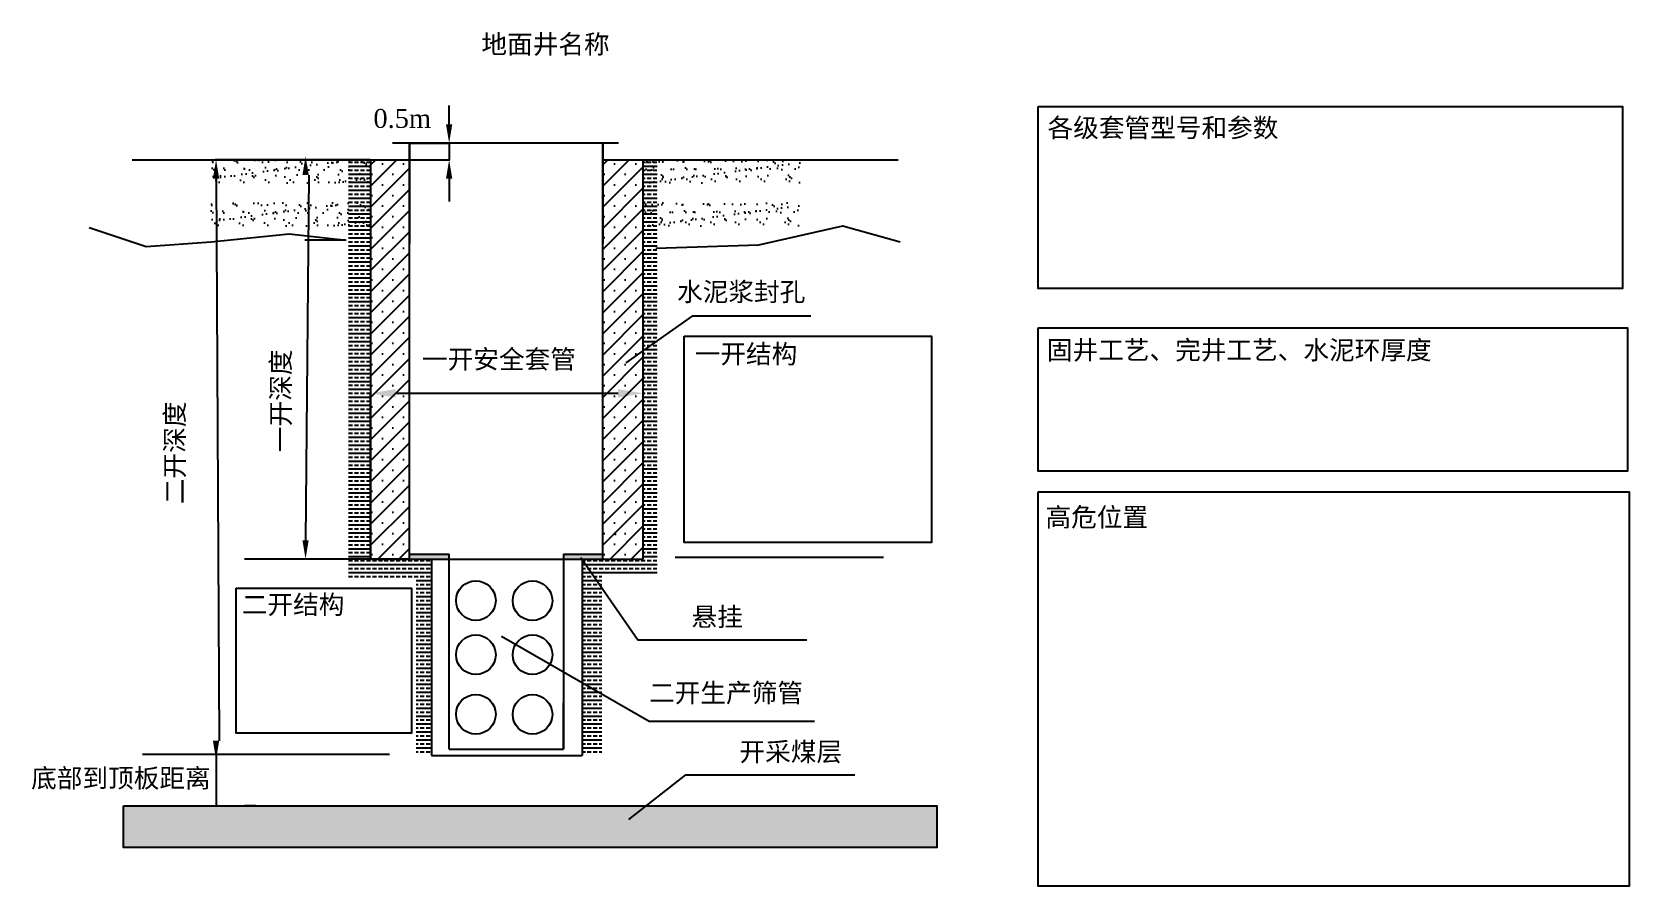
# Model space of a CAD drawing. Header units: millimetres. Extents: x 552 to 3100, y -360 to 1001.
import ezdxf

# ---------------------------------------------------------------- set-up
doc = ezdxf.new("R2010")
doc.units = ezdxf.units.MM

msp = doc.modelspace()

# ---------------------------------------------------------------- hatches: boundary and pattern name
h = msp.add_hatch()
h.set_pattern_fill('AR-SAND', color=256, scale=0.5, style=0)
h.paths.add_polyline_path([(1092.4, 797.6), (838.8, 797.6), (838.8, 760.8), (1092.4, 760.8)])
h.paths.add_polyline_path([(1783.2, 797.6), (1527.4, 797.6), (1527.4, 760.8), (1783.2, 760.8)])
h = msp.add_hatch()
h.set_pattern_fill('BRASS', color=256, scale=2, style=0)
h.paths.add_polyline_path([(1092.4, 797.6), (1057.5, 797.6), (1057.5, 133), (1165.2, 133), (1165.2, -151.7), (1189.8, -151.7), (1189.8, 161.2), (1092.4, 161.2)])
h.paths.add_polyline_path([(1549.8, 797.6), (1527.4, 797.6), (1527.4, 161.2), (1429.9, 161.2), (1429.9, -151.7), (1461.5, -151.7), (1461.5, 135), (1549.8, 135)])
h = msp.add_hatch()
h.set_pattern_fill('SACNCR', color=256, scale=10, style=0)
h.paths.add_polyline_path([(1154.5, 797.6), (1092.4, 797.6), (1092.4, 161.2), (1154.5, 161.2)])
h.paths.add_polyline_path([(1527.4, 797.6), (1462.9, 797.6), (1462.9, 161.2), (1527.4, 161.2)])
h = msp.add_hatch()
h.set_pattern_fill('AR-SAND', color=256, scale=10, style=0)
h.paths.add_polyline_path([(1154.5, 797.6), (1092.4, 797.6), (1092.4, 161.2), (1154.5, 161.2)])
h.paths.add_polyline_path([(1527.4, 797.6), (1462.9, 797.6), (1462.9, 161.2), (1527.4, 161.2)])
h = msp.add_hatch()
h.set_pattern_fill('AR-SAND', color=256, scale=0.5, style=0)
h.set_pattern_definition([(37.5, (-1.534, -68.505), (-0.80002, 24.47066), [0, -19.304, 0, -21.59, 0, -20.6375]), (7.5, (-1.534, -68.505), (22.47616, 35.84126), [0, -10.414, 0, -17.399, 0, -6.6675]), (327.5, (-17.155, -68.505), (39.54962, 0.07186), [0, -6.35, 0, -22.86, 0, -29.845]), (317.5, (-17.155, -68.505), (38.1778, 11.14647), [0, -3.175, 0, -14.986, 0, -17.145])])
h.paths.add_polyline_path([(1090.8, 729.1), (837.3, 729.1), (837.3, 692.3), (1090.8, 692.3)])
h.paths.add_polyline_path([(1781.6, 729.1), (1525.9, 729.1), (1525.9, 692.3), (1781.6, 692.3)])
h = msp.add_hatch()
h.set_pattern_fill('SACNCR', color=256, style=0)
h.paths.add_polyline_path([(1218, 168.9), (1154.5, 168.9), (1154.5, 161.2), (1218, 161.2)])
h.paths.add_polyline_path([(1462.9, 168.9), (1400.1, 168.9), (1400.1, 161.2), (1462.9, 161.2)])
msp.add_hatch(color=256).paths.add_polyline_path([(1996.1, -232), (698.6, -232), (698.6, -298.5), (1996.1, -298.5)])

# ---------------------------------------------------------------- linework, layer by layer
for p, q in [((1217.8, 854.1), (1217.8, 884.1)), ((1127.7, 824.7), (1488.2, 824.7)), ((1154.5, 161.2), (1154.5, 824.7)), ((1154.5, 824.1), (1154.5, 664)), ((1155.2, 824.1), (1219.1, 824.1)), ((1217.8, 824.1), (1217.8, 797.6)), ((1462.9, 161.2), (1462.9, 824.7)), ((1462.9, 824.1), (1462.9, 664)), ((712, 797.6), (1154.5, 797.6)), ((1091.7, 797.6), (844.7, 797.6)), ((1092.4, 797.6), (1092.4, 161.2)), ((1155.2, 797.6), (1219.1, 797.6)), ((1462.9, 797.6), (1933.9, 797.6)), ((1527.4, 161.2), (1527.4, 797.6)), ((846, 767.6), (851, -128.4)), ((993.8, 773.3), (988.8, 191.3)), ((1217.8, 767.6), (1217.8, 731.1)), ((1053, 669.6), (987.5, 669.6)), ((1500, 473.9), (1606.6, 549.1)), ((1606.6, 549.1), (1794.7, 549.1)), ((1092.4, 161.8), (1092.4, 426.7)), ((1132.4, 425.4), (1487.4, 425.4)), ((1527.4, 161.8), (1527.4, 426.7)), ((909.4, 161.2), (891.5, 161.2)), ((1091.7, 161.2), (891.5, 161.2)), ((1154.6, 161.2), (944.1, 161.2)), ((1053, 161.3), (987.5, 161.3)), ((1092.4, 161.2), (1527.4, 161.2)), ((1154.5, 168.9), (1218, 168.9)), ((1189.8, 161.2), (1189.8, -151.7)), ((1189.8, 160.6), (1189.8, 68.1)), ((1218, -141.6), (1218, 168.9)), ((1218, 161.1), (1400.1, 161.1)), ((1400.1, 168.9), (1400.1, -141.6)), ((1400.1, 168.9), (1462.9, 168.9)), ((1427.9, 163.9), (1518.8, 32.4)), ((1429.9, 161.2), (1429.9, -151.7)), ((1429.9, 160.6), (1429.9, 68.1)), ((1578.3, 164.4), (1910.7, 164.4)), ((1301.4, 38.1), (1536.8, -97.3)), ((1518.8, 32.4), (1788.4, 32.4)), ((1218, -141.6), (1218, -68.1)), ((1400.1, -141.6), (1400.1, -68.1)), ((1536.8, -97.3), (1800.8, -97.3)), ((1122.7, -150.4), (728.6, -150.4)), ((846, -149.7), (846, -232)), ((1189.8, -151.7), (1429.9, -151.7)), ((1218, -141.6), (1400.1, -141.6)), ((1504.3, -254), (1595.2, -182.6)), ((1595.2, -182.6), (1864.8, -182.6)), ((909.4, -232), (891.5, -232))]:
    msp.add_line(p, q)
for points in [[(2157.6, 882.5), (3089.9, 882.5), (3089.9, 592.7), (2157.6, 592.7)], [(1593, 516.5), (1987.4, 516.5), (1987.4, 187.6), (1593, 187.6)], [(2157.5, 530), (3097.9, 530), (3097.9, 301.1), (2157.5, 301.1)], [(2157.5, 268.6), (3100.1, 268.6), (3100.1, -359.9), (2157.5, -359.9)], [(878.2, 114.9), (1157.7, 114.9), (1157.7, -116.5), (878.2, -116.5)], [(698.6, -232), (1996.1, -232), (1996.1, -298.5), (698.6, -298.5)]]:
    msp.add_lwpolyline(points, close=True)
for points in [[(643.4, 689.8), (734.6, 659.5), (838.4, 667.1), (962.4, 679.7), (1053.6, 669.6)], [(1547.3, 656.9), (1711.8, 662), (1846, 692.3), (1937.2, 667.1)]]:
    msp.add_lwpolyline(points)
for centre in [(1260.5, 95), (1350.9, 94.9), (1260.5, 8.8), (1350.9, 8.8), (1260.5, -86.2), (1350.9, -86.3)]:
    msp.add_circle(centre, 31.6)
for points in [[(1212.8, 854.1), (1222.8, 854.1), (1217.8, 824.1)], [(841, 767.6), (851, 767.6), (846, 797.6)], [(983.8, 773.3), (993.8, 773.3), (988.8, 803.3)], [(1212.8, 767.6), (1222.8, 767.6), (1217.8, 797.6)], [(1132.4, 432.1), (1132.4, 418.7), (1092.4, 425.4)], [(1487.4, 432.1), (1487.4, 418.7), (1527.4, 425.4)], [(983.8, 191.3), (993.8, 191.3), (988.8, 161.3)], [(841, -128.4), (851, -128.4), (846, -158.4)]]:
    msp.add_solid(points)

# ---------------------------------------------------------------- texts
at = {"attachment_point": 1}
for s, insert, char_height, width in [('{\\fSimSun|b0|i0|c134|p2;地面井名称}', (1269.3, 996.8), 30, 722.469), ('{\\fSimSun|b0|i0|c134|p2;各级套管型号和参数}', (2172.5, 863.7), 30, 917.4), ('{\\fSimSun|b0|i0|c134|p54;\\H3x;水泥浆封孔}', (1581.5, 602.3), 10, 219.442), ('{\\fSimSun|b0|i0|c134|p54;\\H3x;固井工艺、完井工艺、水泥环厚度}', (2171.4, 509.4), 10, 926.429), ('{\\fSimSun|b0|i0|c134|p2;一开结构}', (1609.6, 503.1), 30, 377.834), ('{\\fSimSun|b0|i0|c134|p54;\\H3x;高危位置}', (2169.2, 243), 10, 930.944), ('{\\fSimSun|b0|i0|c134|p2;二开结构}', (887.1, 103.7), 30, 270.639), ('{\\fSimSun|b0|i0|c134|p54;\\H3x;悬挂}', (1604.6, 84.2), 10, 219.442), ('{\\fSimSun|b0|i0|c134|p54;二开生产筛管}', (1536.8, -37), 30, 270.913), ('{\\fSimSun|b0|i0|c134|p54;\\H3x;开采煤层}', (1681, -130.8), 10, 219.442)]:
    msp.add_mtext(s, dxfattribs=dict(at, insert=insert, char_height=char_height, width=width))
at = {"char_height": 30, "attachment_point": 5}
for s, insert in [('{\\fTimes New Roman|b0|i0|c186|p18;0.5m}', (1143, 863.2)), ('{\\fSimSun|b0|i0|c134|p2;一开安全套管}', (1297.3, 478.1)), ('{\\fSimSun|b0|i0|c134|p2;底部到顶板距离}', (694.2, -189.6))]:
    msp.add_mtext(s, dxfattribs=dict(at, insert=insert))
at = {"char_height": 30, "attachment_point": 5, "rotation": 90}
for s, insert in [('{\\fSimSun|b0|i0|c134|p2;一开深度}', (950.8, 413.4)), ('{\\fSimSun|b0|i0|c134|p2;二开深度}', (781.7, 330.5))]:
    msp.add_mtext(s, dxfattribs=dict(at, insert=insert))

doc.saveas('drawing.dxf')
